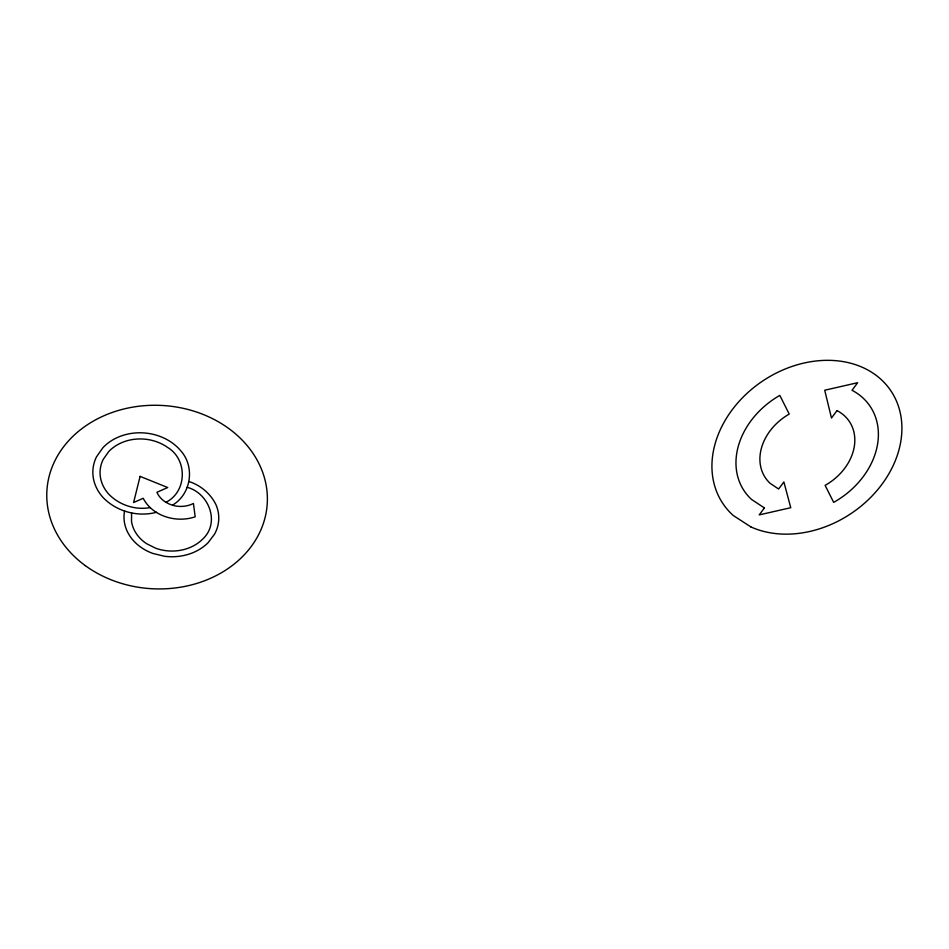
<?xml version="1.0" encoding="UTF-8"?>
<svg xmlns="http://www.w3.org/2000/svg" width="949" height="949" viewBox="0 0 949 949"><rect width="100%" height="100%" fill="white"/><g stroke="black" fill="none" stroke-linecap="round" stroke-linejoin="round"><path stroke-width="1.42" d="M131.591 512.84L131.508 521.404A40.285 33.322 1.8 0 0 146.656 543.73L155.636 548.202A40.285 33.322 1.8 0 0 202.671 539.115C220.476 522.745 208.922 492.97 187.072 487.276M124.639 511.096L124.449 511.665A47.391 39.206 1.8 0 0 152.825 553.433L164.568 556.28A47.391 39.206 1.8 0 0 208.056 542.745L214.498 534.251A47.391 39.206 1.8 0 0 215.874 504.488C210.488 493.61 200.607 485.307 189.112 481.57M166.134 502.211C186.989 491.653 187.855 459.553 167.522 447.37A41.448 34.698 4.9 0 0 108.732 451.582L103.227 459.375A41.448 34.698 4.9 0 0 108.684 494.085C119.218 505.046 135.351 510.372 150.298 507.573M172.564 505.117C191.2 494.085 195.221 466.813 180.725 450.728A48.565 40.653 4.9 0 0 102.978 447.631L96.525 456.789A48.565 40.653 4.9 0 0 103.038 497.478C116.537 511.57 137.724 517.276 156.538 512.282M140.096 476.386L133.607 502.507L143.216 498.296C152.481 516.41 176.621 523.219 195.174 516.802L193.43 503.492A25.089 21.068 2.4 0 1 174.64 505.805C167.202 504.049 159.978 499.53 156.929 492.27L167.712 487.537L140.096 476.386M836.994 410.597L831.478 418.034L824.717 390.229L857.647 382.708L852.036 390.288A75.849 59.704 -33.9 0 1 833.661 502.365L825.108 485.366A50.546 39.787 -33.9 0 0 836.994 410.597M764.419 507.952L759.212 514.892L790.754 507.703L783.886 481.95L778.595 489.02L770.054 483.266A50.546 39.787 -33.9 0 1 789.224 414.084L779.817 395.389A75.849 59.704 -33.9 0 0 751.584 499.471L764.419 507.952M750.861 526.909L733.28 515.521A101.163 79.657 -33.9 0 1 783.838 369.564A101.163 79.657 -33.9 0 1 900.15 444.903A101.163 79.657 -33.9 0 1 750.861 526.909M85.315 565.64A110.369 91.78 3.1 0 0 265.506 515.793A110.369 91.78 3.1 0 0 120.381 409.897A110.369 91.78 3.1 0 0 85.315 565.64"/></g></svg>
